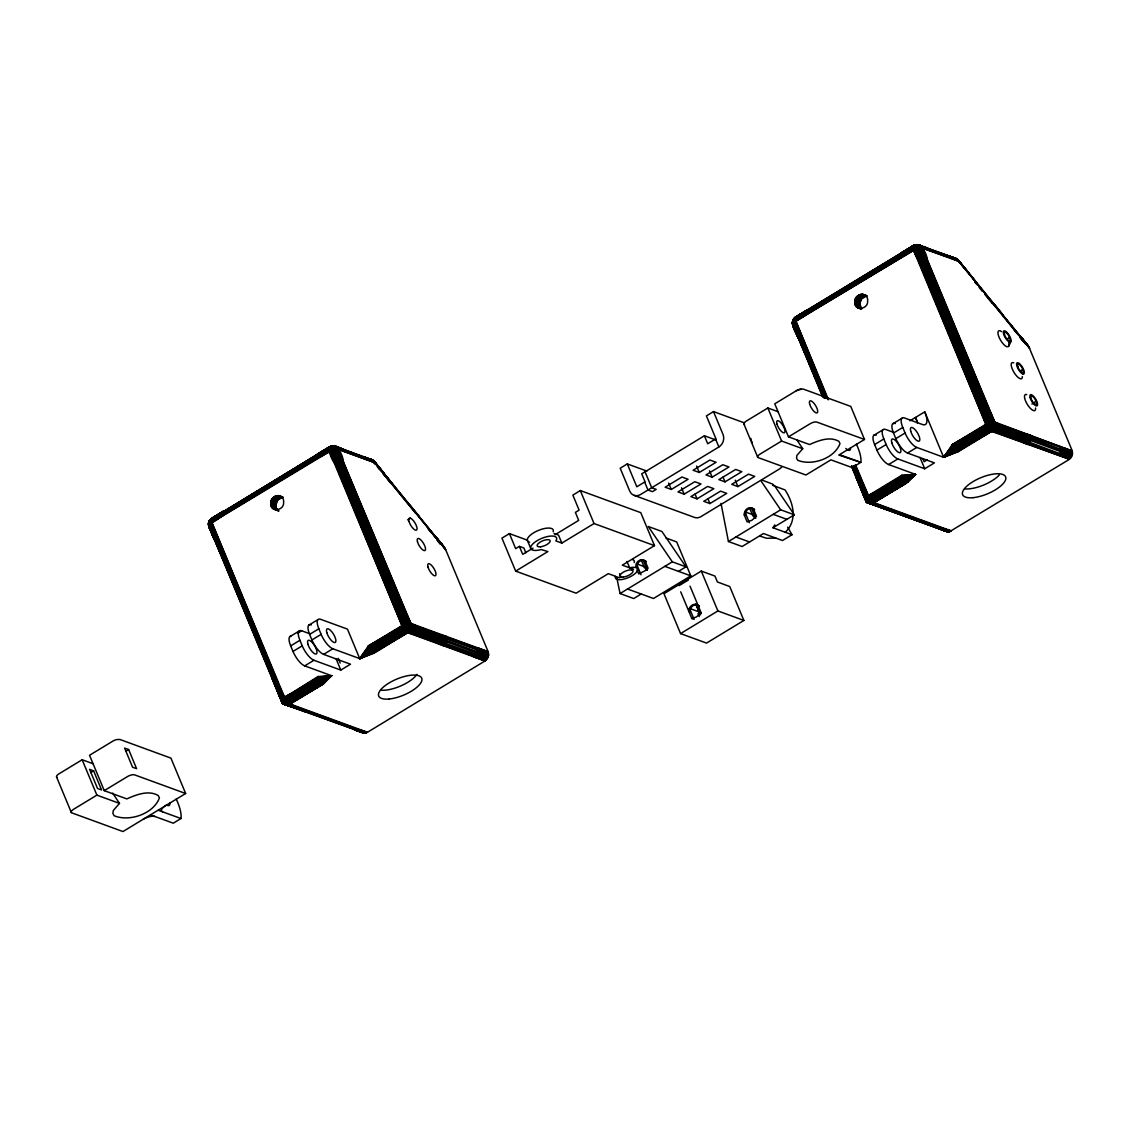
<?xml version="1.0" encoding="UTF-8"?>
<svg xmlns="http://www.w3.org/2000/svg" width="1129" height="1129" viewBox="0 0 1129 1129"><rect width="100%" height="100%" fill="white"/><g stroke="black" fill="none" stroke-linecap="round" stroke-linejoin="round"><path stroke-width="1.5" d="M645.915 569.693L645.915 567.266L636.968 563.978M698.95 614.275L698.964 611.847L695.647 603.874M754.285 517.661L754.299 515.233L745.338 511.959M354.661 729.941L363.072 733.046L367.447 732.284L484.976 660.973L488.49 655.794L409.446 626.595L340.76 462.071L336.061 449.257L336.343 447.239L343.371 449.314L334.805 446.153L331.63 446.026L317.334 454.211M861.991 491.327L866.79 502.391L946.398 531.519L949.517 531.717L1068.895 459.644L1072.409 454.465L993.365 425.266L924.764 260.771L920.064 247.957L920.361 245.939L927.389 248.013L918.526 244.781L913.587 245.459L795.776 316.939C788.084 321.807 796.284 332.265 798.175 337.585M281.502 699.909L209.458 527.37C209.782 523.39 207.99 521.273 208.893 526.721L214.143 539.196M282.179 701.532L283.026 703.79L364.328 733.187L356.482 730.505M341.565 448.749C339.01 447.098 328.341 442.893 328.934 449.822L223.175 514.048L210.46 523.376L215.343 537.094L283.464 700.559L283.181 703.833L296.772 708.772M901.196 253.15L913.587 245.459L912.952 248.521L807.193 312.747L794.477 322.09L825.003 397.521M290.845 636.149A13.985 4.869 58.8 0 0 290.675 645.887L293.004 651.447A13.971 4.869 58.8 0 0 304.689 665.87L331.545 675.692L319.281 679.037L283.464 700.559L284.127 697.821L211.405 521.316L211.56 518.409L223.316 511.268M214.185 539.464L209.006 526.975C205.661 518.691 218.984 516.207 222.963 512.538L316.981 455.495C322.4 452.715 330.91 443.415 337.67 449.243L410.603 624.408L447.253 637.885L447.38 639.282L445.334 644.546L408.289 631.125L373.007 652.435L359.714 658.602L332.843 648.766A13.971 4.869 58.8 0 1 321.144 634.357L318.83 628.782A13.985 4.883 58.8 0 1 320.565 619.285L347.45 629.107L359.714 658.602L374.165 653.098L407.752 632.72L408.613 627.724L399.003 602.067M223.528 511.098L211.349 518.507L209.839 521.217L283.873 698.738L318.576 677.781L331.545 675.692L323.049 683.271L288.431 704.341L366.854 732.608L289.334 704.214L323.444 683.497L331.545 675.692L318.265 677.16L284.127 697.821L317.997 676.525L331.545 675.692L323.811 683.652L290.224 704.03L283.026 703.79L208.526 524.124L210.813 520.229L329.174 448.425L333.323 447.86L337.176 449.201L410.392 624.93L477.567 649.627L475.549 655.596L408.416 630.504L372.598 652.082L359.714 658.602L368.364 645.971L401.938 625.593L447.07 641.399M827.811 399.624L795.423 320.015L795.578 317.108L807.348 309.967M807.545 309.798L796.016 316.84C787.83 321.567 796.397 333.027 798.33 338.418L792.6 324.616L792.868 321.624L794.83 318.942L900.998 254.194C906.418 251.414 914.927 242.128 921.673 247.943L994.522 423.079L1031.172 436.556L1031.299 437.953L1029.239 443.217L992.208 429.796L956.926 451.092L943.632 457.273L916.762 447.437A13.957 4.869 58.8 0 1 905.077 433.028L902.763 427.454A14 4.883 58.8 0 1 904.498 417.956L922.421 424.504A18.657 6.506 58.8 0 0 924.75 411.845L909.974 420.807M822.152 394.501L793.758 326.21C788.818 319.394 804.031 313.791 807.009 311.703L913.178 247.124L916.621 246.531L920.756 247.561L994.31 423.601L1061.387 447.606L1061.204 451.134L1059.468 454.267L992.335 429.175L956.517 450.753L943.632 457.273L924.75 411.845M216.26 536.317L211.772 522.29L317.559 458.176L332.773 450.048L333.732 446.011L344.416 450.034C340.605 448.834 328.271 441.312 330.134 451.233L401.938 625.593L329.527 451.586C326.098 446.745 333.111 444.445 336.513 446.929L373.911 461.069L383.168 472.359M1072.409 454.465L1072.042 450.344L1028.858 346.801L957.59 259.416L916.946 244.753L914.25 245.148L915.111 245.191L914.151 249.946L985.857 424.264L913.544 250.285C909.395 243.935 921.038 242.636 922.492 248.126L994.804 422.091L992.532 426.395L943.632 457.273L952.283 444.643L985.857 424.264L1030.989 440.07M335.355 464.005C327.72 454.987 325.801 438.998 340.916 448.707L333.563 446.011M919.373 262.704C918.329 258.428 910.256 249.467 914.998 244.922M270.762 503.308C269.873 494.431 284.691 492.681 283.633 502.461C284.141 510.901 270.141 512.622 270.762 503.308L275.801 505.157L276.549 508.6L278.242 510.633M275.801 505.157L277.974 499.71L282.899 497.367L277.861 495.518M223.542 515.219L210.446 524.011L209.02 521.57L210.389 519.58L211.8 519.058L208.964 521.471L208.413 524.364M398.918 616.73L402.743 625.847L368.633 646.592L359.714 658.602L373.417 652.717L408.133 631.704L485.541 660.578L407.95 632.24L373.812 652.929L359.714 658.602L368.943 647.227L403.575 626.101L330.769 450.908L331.686 446.054M332.406 445.955L331.418 450.598L404.422 626.369L369.282 647.848L359.714 658.602L408.515 629.841L487.446 658.489L476.763 653.818M854.766 302.007C853.877 293.131 868.709 291.395 867.636 301.161C868.145 309.6 854.145 311.322 854.766 302.007L859.804 303.856L861.752 308.909L856.713 307.06M859.804 303.856L861.512 298.973L866.239 296.108L861.201 294.26M982.936 400.739L992.532 426.395L991.671 431.391L958.084 451.769L943.632 457.273L952.862 445.899L987.494 424.772L914.786 249.608L915.577 244.781L920.474 245.642L919.839 245.303L916.946 244.753L913.417 245.797L795.31 317.63C788.606 322.725 796.721 332.603 798.147 337.896M913.107 245.797L916.423 244.654L915.436 249.297L795.79 320.989L800.278 335.017L826.47 398.043M795.423 320.015L792.967 325.152L792.629 321.398L793.122 320.862L792.995 325.66L792.6 324.616M222.992 513.003L211.306 520.61L209.232 523.729L208.837 526.453L214.157 538.886M446.534 642.754L408.585 629.163L359.714 658.602L369.649 648.469L405.269 626.651L332.095 450.316L333.14 445.927L332.208 446.11M334.579 446.11L333.888 449.681L329.019 449.949M901.21 255.704L913.107 249.086L916.113 249.015L917.581 244.711L956.757 258.88L967.186 271.059M914.97 248.973L917.171 248.309L917.877 244.683M919.415 245.049C917.228 245.967 917.919 250.116 913.036 248.648M403.646 614.924L409.051 627.159L415.274 629.77L408.839 627.442L334.65 449.173L335.398 446.35M822.505 396.491L792.883 324.856L795.324 319.309L807.009 311.703M987.579 413.595L992.97 425.831L999.193 428.441L992.758 426.113L918.667 247.886L919.218 244.979M383.38 472.515L374.645 461.817C365.486 457.09 372.485 458.783 374.757 462.354L383.62 473.263L374.532 461.662L371.639 459.602L334.805 446.153M340.76 462.071L335.44 449.342L335.877 446.548M924.764 260.771L919.458 248.041L919.895 245.261M316.981 455.495L328.751 448.806L337.317 449.201L336.456 446.943M900.998 254.194L912.768 247.505L921.335 247.9L921.589 246.602M866.098 500.203L866.07 501.403L851.591 466.475M488.49 655.794L488.123 651.673L445.673 549.668L436.387 537.602L442.794 545.617L437.826 539.958M337.571 447.903L337.896 449.257L374.729 462.678L338.488 449.413L334.876 447.253L329.216 448.001M909.932 248.267L902.396 252.656L914.307 245.176L902.085 252.628L914.109 245.529L917.609 245.049L920.968 246.32L921.913 247.957L958.45 260.785L976.5 282.829M209.175 521.175C208.879 526.043 208.583 532.323 208.964 521.471M823.309 397.507L792.473 323.416L793.066 322.202M824.382 398.396L792.741 321.215L795.126 317.432L807.179 310.193M319.888 453.082L330.43 446.915L210.742 519.566L209.359 521.005L208.893 526.721M956.63 259.388L958.549 260.362L1029.648 348.367L957.731 260.037L954.584 259.063M211.405 521.316L208.865 526.156L282.264 703.057L364.963 733.158L353.165 728.755M855.5 464.682L868.342 495.575L867.1 502.504L882.497 507.994M359.064 730.195L366.233 732.862L287.528 704.411L322.654 682.989L331.545 675.692L318.914 678.416L283.647 699.655L209.359 521.372L211.292 518.917L328.934 447.324L333.591 446.336L337.515 448.058L410.885 623.434L408.613 627.724L359.714 658.602L370.03 649.09L406.13 626.92L332.434 449.582M208.569 522.755L209.331 524.745L210.46 523.376M792.897 323.106C796.227 323.868 791.203 318.618 795.253 317.969L913.94 246.08L918.893 245.953L922.492 248.126L958.733 261.378L967.638 271.962L957.942 259.712M209.613 521.302C211.673 517.308 213.776 517.661 209.557 520.342M210.234 520.497L212.012 518.155M796.933 316.924L808.378 309.713L795.55 317.193L794.082 320.043M794.83 318.815C792.276 319.38 792.741 321.073 796.284 316.812L807.785 309.699M212.337 518.606L209.952 519.848M209.091 521.217L209.768 520.06M223.161 511.493L211.109 518.733L211.151 520.949L223.175 514.048M209.302 525.733L209.048 527.031M796.016 316.84L794.76 318.279L795.437 319.832L807.193 312.747M210.869 518.888C214.651 516.263 205.69 524.392 209.486 521.951M792.741 320.848L793.377 319.719M1001.564 331.601A9.314 3.246 58.8 0 0 998.572 335.962A9.314 3.246 58.8 0 0 1006.715 346.73L1008.564 346.575L1011.062 341.325A6.52 2.272 58.8 0 0 1010.399 337.769L1009.707 336.273A6.52 2.272 58.8 0 0 1004.443 330.811A6.52 2.272 58.8 0 0 1004.245 335.722A6.52 2.272 58.8 0 0 1009.467 342.059L1011.062 341.325M331.037 446.59L331.743 446.153L317.785 453.957M914.419 245.43L915.76 244.852M796.326 317.305L795.169 317.376L793.602 320.001L794.435 318.096L796.326 317.305L795.592 317.475M338.051 462.791L332.095 450.316L329.597 450.415L317.559 458.176M913.615 249.114L901.577 256.876M208.865 526.156C206.226 522.035 219.195 514.189 222.963 512.538M619.581 573.715L620.908 576.905L619.511 577.752L615.474 576.482A12.01 4.502 -22.6 0 0 623.504 579.191A12.01 4.502 -22.6 0 0 637.01 571.528A12.01 4.502 -22.6 0 0 631.337 567.478L629.615 567.831L622.305 565.163L654.495 545.632L640.764 512.651L580.306 490.565L572.855 495.095L579.106 510.139L575.381 512.397L578.697 520.37L555.129 534.68M209.726 520.342L330.289 446.463M785.29 532.281C797.822 520.328 793.447 502.913 785.092 489.944L772.744 485.357M721.022 503.365L728.431 541.525L742.106 546.521L763.458 533.537L782.496 540.523L792.008 534.737L772.97 527.765L774.833 524.886M392.497 484.129L374.757 462.354C374.913 459.997 368.675 459.037 370.707 459.898M958.69 260.855L955.656 258.301L917.581 244.711M211.405 518.634C208.244 519.834 212.605 522.318 210.925 523.63M794.322 319.408L795.663 321.313L793.546 322.866M329.118 448.89L210.954 520.582M913.135 247.59L794.971 319.295M209.444 520.596L208.597 523.362L209.458 526.566M209.331 524.745L208.526 524.124M792.544 321.44L793.207 324.037L792.431 322.428M795.79 317.757L796.495 316.981M212.111 518.691L212.915 518.225M794.251 319.055C791.556 319.817 793.066 327.368 792.487 323.007M329.654 449.808L210.925 521.838M375.153 464.118L372.937 461.408L374.292 461.479L445.306 548.877M913.657 248.507L794.943 320.551M861.61 490.593L866.536 502.222L872.915 504.451L866.338 501.996L856.346 477.553L867.1 502.504L871.447 503.082L874.142 502.701L907.716 482.323L915.464 474.363L888.608 464.541A13.957 4.869 58.8 0 1 876.923 450.118L874.608 444.558A14 4.883 58.8 0 1 876.344 435.046M864.278 487.347L868.046 496.492L902.184 475.817L915.464 474.363L907.363 482.168L873.253 502.885L950.773 531.279L872.35 503.012L906.968 481.942L915.464 474.363L901.916 475.196L868.342 495.575L855.5 466.221M209.274 521.527L208.851 522.91L214.665 537.841L283.238 702.28L320.072 680.237L331.545 675.692L322.231 682.65L286.611 704.411L292.637 706.683L285.722 704.355L331.545 675.692L319.676 679.644L283.337 701.434L209.655 524.759M209.401 523.404L208.724 525.86L220.07 552.843M209.528 524.152L210.446 524.011L215.78 536.698M369.804 459.39L371.639 459.602L369.804 459.263M333.154 449.61L336.061 449.257L409.799 626.03L447.338 639.988L441.651 638.633M917.171 248.309L920.064 247.957L993.718 424.702L1031.257 438.659L1025.569 437.304M854.484 465.444L867.792 497.409L902.494 476.452L915.464 474.363L906.559 481.66L871.447 503.082L949.517 531.717L941.036 529.205M914.109 245.529L794.943 317.686L793.856 319.93L800.814 334.65M328.934 447.324L329.569 446.759L328.821 447.606C337.529 442.766 342.99 455.269 343.442 462.043L410.773 623.9L488.349 652.308L477.468 648.935L488.603 653.663L410.123 625.48L336.103 448.566M913.474 245.628L914.307 245.176L901.803 252.656M853.369 465.741L867.382 499.23L903.2 477.708L915.464 474.363L906.15 481.321L870.53 503.082L876.556 505.34L869.64 503.026L915.464 474.363L902.833 477.087L867.566 498.326L853.99 465.84M794.477 322.09L807.56 313.933M119.491 803.396L113.267 810.551L112.886 813.402L114.1 815.717C129.313 822.166 153.756 813.797 159.429 797.822L158.215 795.508C148.492 789.834 136.256 794.717 126.829 798.895L104.263 790.653L89.544 755.273L112.731 741.203A5.589 2.089 -22.6 0 1 116.682 739.566L119.9 739.467L170.945 758.124L185.65 793.504L122.948 831.551L71.903 812.908A5.589 2.089 -22.6 0 1 73.695 809.211L96.882 795.141L119.491 803.396L112.702 793.137M797.074 440.211L802.719 448.735L796.891 455.41L796.538 458.078L797.667 460.237C811.892 466.249 834.698 458.416 840.004 443.514L838.875 441.34C829.787 436.062 818.37 440.635 809.564 444.53L788.494 436.852L774.762 403.815L796.411 390.676A5.222 1.948 -22.6 0 1 800.108 389.138L803.114 389.039L850.772 406.412L864.489 439.463L838.819 455.072L860.834 462.382A27.802 9.709 58.7 0 0 857.744 447.225A27.646 9.653 58.7 0 0 856.361 444.149M1006.786 339.293L1009.566 337.359M1020.051 371.187L1022.818 369.254M1031.934 404.055L1036.097 401.134M283.873 698.738L303.814 686.742M867.792 497.409L887.733 485.414M475.041 656.104L486.585 659.632L476.001 655.046L480.15 655.85L487.036 659.082L475.549 655.596L486.091 660.14L473.94 656.937L484.976 660.973L407.752 632.72L385.864 645.153M293.131 694.899L283.337 701.434L278.891 689.819M877.05 493.571L867.255 500.105L853.101 466.376M223.344 514.626L211.25 522.219M317.178 454.451L329.513 446.802L317.545 454.056M807.362 313.326L795.268 320.932M293.526 695.506L283.238 702.28L278.524 690.2M879.999 497.183L869.64 503.026L875.906 505.383L868.751 502.913L915.464 474.363L903.595 478.315L867.157 500.951L852.79 466.757M211.419 521.132L223.062 513.497M795.437 319.832L807.08 312.211M398.41 637.546L408.289 631.125L412.988 633.454M969.783 443.824L991.671 431.391L1069.459 459.249L991.869 430.911L957.731 451.6L943.632 457.273L953.568 447.14L989.187 425.308L915.436 249.297L988.341 425.04L953.201 446.519L943.632 457.273L957.336 451.374L992.208 429.796L1069.996 458.811L1059.468 454.267L1070.955 457.753L992.433 428.512L943.632 457.273L952.551 445.263L986.661 424.518L982.837 415.401M397.577 636.925L408.515 629.841L413.962 632.395M398.791 637.772L408.133 631.704M981.496 435.596L992.433 428.512L997.881 431.066M982.71 436.443L992.052 430.375L996.907 432.125M795.296 318.251L794.477 318.618M277.692 691.922L282.617 703.55L288.996 705.794L282.405 703.325L272.414 678.882L283.181 703.833L320.495 680.787L331.545 675.692L284.847 704.242L291.353 706.683L283.986 704.073L331.545 675.692M852.466 466.898L867.1 502.504L904.414 479.458L915.464 474.363L903.99 478.908L867.157 500.951L862.443 488.871M890.513 489.436L867.905 502.744L874.636 505.242L867.495 502.631L915.464 474.363M214.341 517.322L318.378 453.957M1030.452 441.425L992.49 427.82L943.632 457.273L953.949 447.747L990.048 425.591L916.452 248.281M213.706 517.209L223.768 511M901.351 252.924L913.53 245.529L901.563 252.755M616.9 578.175L620.061 593.544L672.305 561.833L685.966 566.829L678.501 571.359L664.84 566.349M665.856 537.926L676.708 541.962L690.807 575.846L653.493 598.497L641.187 593.995L633.722 598.553L620.061 593.544M728.431 541.525L780.675 509.814L794.35 514.81L772.97 527.765M704.397 435.78L707.714 443.753L715.927 438.772L706.401 415.895L713.5 411.591L723.026 434.467A9.314 8.002 -69.9 0 1 718.877 446.971L640.51 494.544A9.314 8.002 -69.9 0 1 629.728 491.101L620.202 468.225L627.287 463.92L636.812 486.797L645.026 481.815L641.709 473.841L704.397 435.78L715.842 439.957M306.171 690.285L283.181 703.466L208.907 524.929M927.092 459.926L924.115 461.733L922.802 458.586M890.089 488.942L867.1 502.137L856.855 476.523M211.645 522.6L329.527 451.586M407.611 519.876L410.406 518.183M795.663 321.313L913.544 250.285M93.312 763.811L82.163 759.746L58.99 773.817A5.589 2.089 -22.6 0 0 57.198 777.514M289.73 636.756L298.959 631.153M308.64 625.254L317.884 619.652M297.689 633.171L301.655 630.772L309.544 633.665M290.675 645.887L299.919 640.284A13.985 4.869 58.8 0 1 301.655 630.772M299.919 640.284L302.233 645.844A13.971 4.869 58.8 0 0 313.933 660.267L340.789 670.09L350.484 664.205L323.614 654.368A13.971 4.869 58.8 0 1 311.914 639.96L309.6 634.385L318.83 628.782M90.687 772.589L93.608 770.825L101.554 789.961L97.531 788.479L89.572 769.343L93.608 770.825M125.728 751.321L128.65 749.557L136.595 768.694L132.573 767.226L124.613 748.09L128.65 749.557M293.004 651.447L302.233 645.844M311.914 639.96L321.144 634.357M527.384 540.17L509.405 533.608L501.939 538.138L515.671 571.119L576.129 593.205L608.305 573.659L615.573 576.312M304.689 665.87L313.918 660.267M323.614 654.368L332.843 648.766M104.263 790.653L127.436 776.597A5.589 2.089 -22.6 0 1 134.605 774.861L185.65 793.504M525.86 552.801L523.87 548.017L519.396 546.38L515.671 548.652L509.405 533.608M533.029 548.101L522.713 554.353L519.396 546.38M778.262 411.775L767.861 407.992L746.213 421.131A5.222 1.948 -22.6 0 0 744.533 424.589M515.671 571.119L547.861 551.587L541.299 549.569A13.971 5.236 -22.6 0 1 530.813 546.718A13.971 5.236 -22.6 0 1 546.013 536.91A13.971 5.236 -22.6 0 1 556.498 539.761L555.835 540.89L561.847 543.091L594.037 523.546L654.495 545.632M671.289 489.464L688.083 479.275L681.93 477.017L665.136 487.22L671.289 489.464L668.636 483.085M699.288 472.472L716.082 462.283L709.915 460.025L693.121 470.228L699.288 472.472L696.635 466.094M684.174 494.163L700.968 483.974L694.801 481.716L678.007 491.919L684.174 494.163L681.507 487.784M712.159 477.172L728.953 466.983L722.8 464.739L706.006 474.928L712.159 477.172L709.506 470.793M802.719 448.735L781.593 441.044L759.944 454.183A5.222 1.948 -22.6 0 0 758.265 457.64L805.923 474.999L830.902 459.856L852.226 467.618L860.115 462.819M788.494 436.852L810.142 423.728A5.222 1.948 -22.6 0 1 816.831 422.091L864.489 439.463M697.045 498.863L713.838 488.674L707.685 486.43L690.892 496.619L697.045 498.863L695.055 494.079M725.03 481.871L741.824 471.682L735.671 469.438L718.877 479.627L725.03 481.871L723.04 477.087M176.18 799.022A29.636 10.344 58.7 0 1 180.965 818.483L173.301 823.196L150.453 814.87M709.915 503.562L726.709 493.373L720.556 491.129L703.762 501.318L709.915 503.562L707.925 498.778M737.914 486.585L754.708 476.382L748.541 474.138L731.747 484.327L737.914 486.585L735.247 480.206M632.099 570.103L633.496 569.256L629.615 567.831L626.948 561.452M645.915 567.266L644.588 568.07L641.272 560.097L643.502 560.915L647.397 570.272M873.663 435.427L882.892 429.824M892.573 423.925L901.817 418.323M754.299 515.233L752.958 516.052L749.642 508.078L751.886 508.897L755.781 518.253M874.608 444.558L883.838 438.955A14 4.883 58.8 0 1 885.588 429.443L893.716 432.421M883.838 438.955L886.152 444.516A13.957 4.869 58.8 0 0 897.837 458.938L924.707 468.761L934.403 462.876L907.533 453.039A13.957 4.869 58.8 0 1 895.833 438.631L893.519 433.056L902.763 427.454M876.923 450.118L886.152 444.516M895.833 438.631L905.077 433.028M701.292 571.076L663.965 593.713L680.561 633.595L706.542 643.093L743.87 620.442L729.757 586.558L717.409 581.957L714.953 576.072L701.292 571.076L717.889 610.944L743.87 620.442M679.079 585.641L688.422 579.967M888.608 464.541L897.837 458.938M907.533 453.039L916.762 447.437M680.561 633.595L717.889 610.944M213.734 517.209L224.361 511M306.594 690.765L283.577 703.96L298.578 709.337M982.329 436.217L992.052 430.375M289.334 704.214L322.287 684.569L288.431 704.341M873.253 502.885L906.206 483.24L872.35 503.012M374.165 653.098L370.862 650.233L368.364 645.971L402.743 625.847M958.084 451.769L954.781 448.905L952.283 444.643L986.661 424.518M877.445 494.177L867.255 500.105L862.824 488.49M368.364 645.971L403.575 626.101M488.095 657.191L408.613 627.724L370.862 650.233L359.714 658.602L370.439 649.669L406.976 627.188L333.464 449.822M294.344 696.664L283.181 703.085L272.922 677.837M952.283 444.643L987.494 424.772M1072.014 455.848L992.532 426.395L954.781 448.905L943.632 457.273L954.358 448.34L990.895 425.859L917.482 248.521M878.263 495.335L867.1 501.756L861.907 489.605M277.974 690.934L283.181 703.833L294.782 697.186M867.1 502.504L878.701 495.857M295.643 698.117L284.847 704.242L291.988 706.712L285.722 704.355L296.08 698.512M868.751 502.913L879.562 496.788M317.009 455.947L328.821 449.286L334.65 449.173M901.013 254.66L912.839 247.999L918.667 247.886M395.023 633.919L406.976 627.188L401.599 615.517M978.942 432.59L990.895 425.859L985.518 414.188M385.045 644.532L408.416 630.504L413.496 632.946M296.504 698.851L286.611 704.411L306.467 712.018M296.899 699.147L287.528 704.411L300.526 709.21M968.964 443.203L992.335 429.175L997.415 431.617M880.422 497.522L870.53 503.082L890.386 510.675M880.818 497.804L871.447 503.082L884.444 507.881M317.08 456.455L328.934 449.822M901.097 255.154L912.952 248.521M317.193 456.991L329.597 450.415M394.642 633.313L406.13 626.92L400.908 615.785L391.692 589.832M978.561 431.984L990.048 425.591L984.827 414.456L975.639 388.503M317.362 457.57L330.134 451.233L340.662 476.734M901.379 256.269L913.587 249.749L920.008 262.365M384.17 643.699L408.585 629.163L414.385 631.788M968.089 442.356L992.49 427.82L998.29 430.459M916.946 244.753L915.577 244.781M394.275 632.692L405.269 626.651L400.216 616.067M978.194 431.363L989.187 425.308L984.149 414.738M307.032 691.216L283.986 704.073L290.717 706.571L283.181 703.833M890.95 489.887L867.905 502.744L875.271 505.355L866.183 501.728L871.955 503.59L867.552 501.953M393.936 632.057L404.422 626.369L394.924 603.352M382.477 641.526L407.809 627.456L333.93 449.06M977.855 430.728L988.341 425.04L978.857 402.023M966.396 440.197L991.728 426.127L917.948 247.759M305.733 689.748L283.181 703.085L273.232 677.471M889.652 488.42L867.1 501.756L857.151 476.142M372.556 649.203L408.613 628.444L421.823 632.169M304.153 687.378L283.647 699.655L279.809 689.043M304.52 687.998L283.464 700.559L279.329 689.424M304.901 688.605L316.699 682.283M956.475 447.874L992.532 427.115L1005.741 430.841M888.071 486.034L867.566 498.326L863.741 487.714M888.438 486.67L867.382 499.23L863.248 488.095M888.819 487.276L900.617 480.954M912.839 246.32C921.546 241.479 926.994 253.983 927.445 260.743L994.691 422.571L1061.232 446.943L1072.423 451.642L1061.486 448.298L1072.55 453.039L1061.472 449.709L1072.508 453.745L994.042 424.137L920.121 247.265M280.345 688.676L284.409 696.903L292.115 693.023M868.342 495.575L876.033 491.694M795.38 317.207L808.068 309.671L796.016 317.08M363.129 457.457L374.673 462.156M955.148 258.964L958.309 260.178L921.532 246.757M795.253 317.955L792.756 320.777L792.417 323.317M796.411 390.676L801.082 389.265M918.145 248.338L919.458 248.041M334.142 449.624L335.44 449.342M367.645 458.684L363.086 456.822L372.796 460.166L374.433 462.071L341.198 449.441M956.305 258.724L954.372 258.075L955.713 258.936M920.671 262.041L914.786 249.608L913.587 249.749M336.668 463.342L330.769 450.908L329.569 451.05M680.716 591.822L691.823 618.523L696.494 616.928L701.151 612.835L690.031 586.134M792.868 324.221L823.478 397.168M208.442 523.376L209.133 525.479M371.921 461.182C374.391 460.138 371.032 460.632 375.562 464.061M775.778 538.053L766.69 538.293L759.958 536.106M373.346 461.338L445.673 549.668L436.838 538.505M954.838 258.287L956.715 259.063M444.882 548.115L373.911 461.098L372.471 461.14M1060.329 453.11L1071.717 456.511M476.41 654.439L487.799 657.854M1058.96 454.761L1070.504 458.303L1059.919 453.717L1071.365 457.146L1060.681 452.475M1025.4 438.024L1031.158 439.364M441.481 639.367L447.239 640.707M1025.668 436.584L1031.299 437.953M441.749 637.913L447.38 639.282M1025.711 435.865L1031.271 437.248L1025.668 435.145M441.792 637.193L447.338 638.577L441.749 636.474M999.363 424.857L994.31 423.601L990.472 413.369M415.444 626.2L410.392 624.93L406.553 614.698M991.671 431.391L996.357 432.576M407.752 632.72L412.438 633.905M958.493 260.432L921.349 246.376M999.461 425.562L994.042 424.137L989.978 413.327M415.543 626.891L410.123 625.48L406.059 614.656M1025.569 434.453L1031.003 435.893M441.651 635.782L447.084 637.222M1013.771 362.846L1012.657 362.55A9.314 3.246 58.7 0 0 1012.473 369.508A9.314 3.246 58.7 0 0 1019.727 378.525L1020.842 378.822A9.314 3.246 58.7 0 0 1022.324 376.536M1025.4 433.776L1030.777 435.258M441.481 635.105L446.858 636.587M999.363 427.722L992.97 425.831L988.228 413.468M1064.972 448.255L1072.268 450.979L994.804 422.091L990.923 413.44M415.444 629.051L409.051 627.159L404.309 614.797M943.604 528.598L951.366 530.955L874.142 502.701L878.475 504.776M359.685 729.927L367.447 732.284L290.224 704.03L294.556 706.105M921.998 247.449L937.014 252.995M337.98 448.735L353.01 454.281M938.467 527.864L943.957 529.6M921.871 246.969L928.885 249.199L919.768 245.43M337.515 448.058L374.433 462.071M282.264 703.057L365.598 733.046L354.224 728.769M921.095 246.418L924.284 247.449M942.997 529.656L937.536 527.878L945.834 531.265M360.433 731.437L353.617 729.207L360.885 731.888L360.038 730.929M928.433 248.747L920.417 245.755M927.925 248.352L921.024 246.023L920.643 247.914L925.385 260.686M938.044 528.287L944.352 530.108M343.922 449.638L337.007 447.31L336.64 449.215L341.381 461.987M354.125 729.616L360.885 731.888M872.407 504.056L866.338 501.996L861.667 490.861M288.488 705.385L282.405 703.325L277.734 692.19M940.386 529.176L948.247 531.858L873.606 504.197M938.58 528.612L945.298 530.94M372.711 460.364L374.645 461.817M1061.514 449.003L1072.522 452.334L1061.387 447.606M1024.088 440.649L1029.704 442.653L1024.497 440.042M440.169 641.978L445.786 643.996L440.578 641.371M874.029 505.044L880.691 507.429M947.795 256.057L953.172 258.005L947.104 255.521M362.437 456.864L374.094 461.521M956.376 258.626L947.739 255.563L953.822 257.962L948.445 256.015M839.539 454.634L860.834 462.382M713.5 411.591L744.547 422.938M627.287 463.92L646.903 471.089M634.258 495.419L694.716 517.491A9.314 8.002 -69.9 0 0 700.954 516.63L779.335 469.057A9.314 8.002 -69.9 0 0 781.931 466.714M735.896 536.981L749.557 541.976M678.501 571.359L690.807 575.846M554.014 533.467L558.53 535.118L561.847 543.091M627.512 588.999L641.187 593.995M158.159 810.213L180.979 818.539M863.163 294.359L866.945 295.742M862.528 294.26L866.296 295.643M861.864 294.217L866.903 296.066M860.538 294.387L865.576 296.221M859.889 294.584L864.927 296.419M859.24 294.838L864.278 296.687M858.619 295.177L863.657 297.026M858.026 295.586L863.064 297.421M857.476 296.052L862.514 297.887M856.953 296.56L861.991 298.409M856.474 297.139L861.512 298.973M856.05 297.746L861.088 299.594M855.683 298.409L860.721 300.243M855.373 299.1L860.411 300.935M855.119 299.806L860.157 301.655M854.935 300.54L859.973 302.374M854.822 301.274L859.861 303.108M854.78 302.741L859.818 304.59M854.865 303.461L859.903 305.296M855.02 304.153L860.058 306.001M855.246 304.83L860.284 306.665M855.528 305.451L860.566 307.3M855.867 306.044L860.905 307.878M856.262 306.58L861.3 308.429M857.221 307.483L860.99 308.866M857.758 307.85L860.27 308.767M1061.204 451.134L1072.24 455.17M879.731 506.074L887.902 509.052M907.504 516.235L922.21 521.612M947.612 531.815L866.79 502.391L861.639 490.282L866.536 502.222L873.451 504.79L866.79 502.391L851.619 466.164M946.991 531.703L866.945 502.461L861.737 489.958M761.892 480.037L772.631 484.087L775.002 486.387L794.35 514.81M773.21 514.33L786.885 519.34M753.579 509.264L754.694 509.673A6.139 5.278 -69.9 0 0 748.541 508.925A6.139 5.278 -69.9 0 0 745.366 515.332L744.251 514.923A6.139 5.278 -69.9 0 1 747.426 508.516A6.139 5.278 -69.9 0 1 753.579 509.264L756.472 516.221L751.815 520.314L747.158 521.908L744.251 514.923M334.198 446.04L373.572 460.858M635.881 565.7A6.139 5.278 -69.9 0 1 639.564 560.252A6.139 5.278 -69.9 0 1 645.195 561.282L646.324 561.692A6.139 5.278 -69.9 0 0 640.171 560.944A6.139 5.278 -69.9 0 0 636.996 567.365L635.867 566.956M690.002 608.573L698.964 611.847M691.823 618.523L694.067 619.355L689.494 608.348M279.159 495.659L282.927 497.042M277.198 495.56L282.236 497.409M276.534 495.687L281.573 497.522M275.871 495.871L280.909 497.72M275.236 496.139L280.274 497.988M274.615 496.478L279.653 498.326M274.022 496.873L279.061 498.722M273.458 497.339L278.496 499.187M272.936 497.861L277.974 499.71M272.47 498.439L277.508 500.274M272.047 499.046L277.085 500.895M271.666 499.71L276.704 501.544M271.355 500.387L276.393 502.236M271.115 501.107L276.153 502.941M270.932 501.826L275.97 503.675M270.805 502.574L275.843 504.409M270.777 504.042L275.815 505.877M270.861 504.762L275.899 506.596M271.016 505.453L276.055 507.302M271.228 506.117L276.266 507.965M271.51 506.752L276.549 508.6M271.863 507.344L276.901 509.179M272.258 507.881L277.297 509.729M272.71 508.36L277.748 510.209M273.204 508.784L278.736 510.802M273.754 509.151L278.792 510.985M406.99 614.769L410.885 623.434L488.123 651.673L477.073 647.637L488.504 652.971L477.567 649.627L488.631 654.368L477.553 651.038L488.589 655.088L477.595 650.332M477.285 652.463L488.321 656.499M290.111 706.387L282.871 703.72L277.706 691.611L282.617 703.55L289.532 706.119L282.871 703.72L277.805 691.287M938.538 527.963L942.898 529.572M332.928 446.04L339.617 448.862M337.458 447.761L344.867 450.499M998.953 429.133L992.532 426.762L980.198 434.27L992.532 427.115L998.657 429.81M881.876 507.881L888.509 510.35M337.853 448.269L345.276 451.021M415.035 630.462L408.613 628.091L396.279 635.599L408.613 628.444L414.738 631.139M297.957 709.21L304.59 711.679M922.21 247.519L929.633 250.285M942.983 528.866L950.152 531.533L935.743 526.213M338.192 448.82L345.615 451.586M288.036 704.933L282.151 702.746L278.059 692.656M1024.596 343.033L1028.858 346.801M949.545 256.114L956.757 258.88M365.528 457.414L372.739 460.18M474.505 656.542L439.703 642.542M950.096 256.452L957.251 259.275M363.721 456.85L368.28 458.656M950.59 256.847L957.702 259.726L958.733 261.378L951.789 258.4M951.041 257.313L958.45 260.785L951.451 257.821M947.965 256.198L952.537 258.118M367.786 459.686L374.729 462.678M351.825 727.542L358.415 730.378M907.716 482.323L904.414 479.458L901.916 475.196M323.811 683.652L320.495 680.787L317.997 676.525M440.945 544.46L437.727 539.902M1012.459 429.655L1019.12 432.746M428.54 630.984L435.201 634.075M1022.564 442.159L1027.63 444.544M438.645 643.488L443.725 645.887M954.922 258.118L956.235 258.964M370.354 459.362L371.695 460.237M994.804 422.091L999.193 424.194M410.885 623.434L415.274 625.522M1006.024 429.401L993.718 424.702L989.441 413.341M422.105 630.73L409.799 626.03L405.509 614.67M1023.114 441.707L1028.209 444.163M439.195 643.05L444.29 645.492M1005.911 430.121L993.365 425.266L988.849 413.383M421.992 631.45L409.446 626.595L404.93 614.712M1023.622 441.213L1028.745 443.711M1024.864 439.393L1030.1 442.06M440.945 640.736L446.181 643.389M966.918 270.96L957.575 259.444M955.882 258.442L957.928 259.783M330.952 450.273L337.359 463.059M373.092 460.759L374.024 461.38M210.841 522.798L216.796 535.95M443.923 546.732L436.584 537.757M793.01 320.255L825.976 398.424M1014.251 330.148L1018.372 334.96M428.201 529.064L431.292 532.662M1022.945 340.845L1019.981 337.373L1021.787 339.631M1014.646 330.12L1027.348 344.839L1020.574 336.456M428.611 529.007L435.794 537.46L427.242 526.636M1020.433 337.373L1022.479 339.815M437.473 539.902L441.58 544.771M437.925 540.029L442.201 545.152L436.119 537.503L442.794 545.617M1020.799 336.908L1028.406 346.095L1020.715 336.654L1027.898 345.432M436.824 538.208L444.417 547.396M1025.245 343.301L1020.376 337.345L1024.003 341.988M440.282 543.416L437.375 539.845L439.096 542.132M1020.814 337.204L1029.281 347.563M975.089 281.798L977.305 284.508M979.52 287.232L982.851 291.31M985.067 294.02L1014.971 330.726M974.666 281.855L976.881 284.579M979.097 287.288L982.428 291.367M984.643 294.09L992.391 303.602M377.778 466.785L381.108 470.864M383.324 473.573L415.472 513.003M433.211 534.751L435.427 537.475M382.9 473.644L385.116 476.353M387.332 479.077L390.662 483.156M993.986 303.828L1002.989 314.906M967.609 271.666L958.747 260.771L976.486 282.532M1011.231 325.321L1022.818 339.9M409.982 505.129L419 516.207M383.606 472.966L374.729 462.057L392.469 483.833M377.368 466.841L379.57 469.565M1019.783 336.16L1022.662 339.801M437.121 540.212L440.296 544.249M761.341 481.391L780.675 509.814M685.966 566.829L661.904 531.477L648.258 526.481L672.305 561.833M787.661 527.158L792.008 534.737M793.306 325.971L804.074 351.542M915.718 248.281L922.054 261.491M331.714 449.582L332.095 450.316M337.938 448.975L343.442 462.043M921.956 247.674L927.445 260.743M980.932 401.232L992.532 426.395M396.999 602.561L408.613 627.724M916.79 248.761L922.746 261.265M332.773 450.048L338.742 462.551M209.288 525.535L208.907 524.406M402.291 615.277L407.809 627.456L395.856 635.062L408.218 627.597L402.982 615.079M208.992 526.735L214.51 539.93M986.21 413.948L991.728 426.127L979.774 433.734L992.137 426.268L986.901 413.75M281.53 700.079L278.327 692.839L282.109 701.97M794.858 321.497L800.278 335.017M793.8 322.259L799.346 335.793M793.673 323.458L824.692 398.015M793.179 325.886L798.528 338.644M861.794 491.115L856.318 477.863M209.782 523.56L215.343 537.094M277.861 692.444L272.399 679.192M917.538 422.302L915.52 417.434A18.657 6.506 58.8 0 1 917.369 423.29M919.98 457.4L924.707 468.761M796.03 321.596L828.46 399.652M793.377 323.825L798.669 336.541M851.901 466.051L865.421 498.566M767.861 407.992L781.593 441.044M744.025 424.264L757.757 457.316M715.56 438.998L718.877 446.971M744.815 511.747L749.388 522.741M645.111 471.908L651.701 487.756L656.175 489.379L652.449 491.651L647.975 490.014L644.645 482.041M700.911 613.724L697.666 605.92L696.551 605.511L700.446 614.868M698.018 613.583L699.246 616.547M645.195 561.282L648.088 568.24L646.776 569.849L638.774 573.941L637.038 569.75M636.446 563.766L641.018 574.76M580.306 490.565L594.037 523.546M527.328 540.269L530.644 548.242M338.234 658.348L340.196 663.062M336.259 659.223L340.789 670.09M212.012 522.896L284.409 696.903M209.359 525.126L214.665 537.841M82.163 759.746L96.882 795.141M56.648 777.175L71.353 812.555M916.113 249.015L921.363 261.759M208.78 525.578L209.458 527.37M209.19 527.187L214.312 539.718M922.111 248.013L927.008 260.672M338.107 449.314L343.004 461.973M921.673 247.943L926.514 260.63M337.67 449.243L342.51 461.93M969.317 362.465L974.115 375.153M794.04 323.092L798.979 336.174M385.37 563.78L390.168 576.482M210.022 524.378L214.976 537.475M921.193 247.914L925.978 260.644M337.176 449.201L341.96 461.944M794.929 322.329L799.784 335.412M925.963 274.77L930.592 287.81M385.017 577.596L389.632 590.622M341.96 476.071L346.589 489.111M968.964 376.282L973.565 389.293M792.671 324.404L792.854 325.152M1012.572 430.361L1012.6 431.066M428.653 631.69L428.681 632.395M416.926 674.352A23.286 8.722 -22.6 0 1 381.066 690.228M309.6 634.385A13.985 4.883 58.8 0 1 311.336 624.887M632.438 559.575A12.01 4.502 -22.6 0 1 634.216 562.552M529.586 542.202A13.971 5.236 -22.6 0 1 537.602 530.757A13.971 5.236 -22.6 0 1 553.182 531.787M893.519 433.056A14 4.883 58.8 0 1 895.269 423.558M1035.575 408.006A9.314 3.246 58.8 0 1 1031.596 409.502A9.314 3.246 58.8 0 1 1025.033 399.553A9.314 3.246 58.8 0 1 1026.727 394.614M1008.719 342.595A9.314 3.246 58.8 0 1 1008.987 345.686M999.221 475.069A23.286 8.722 -22.6 0 1 964.985 488.899M752.38 442.78A6.986 2.441 58.8 0 1 751.618 441.199M751.095 439.689A6.986 2.441 58.8 0 1 750.827 438.377M850.476 447.804A8.877 3.091 58.7 0 1 845.79 448.453M169.872 802.917A9.498 3.316 58.7 0 1 166.302 804.822M162.647 811.836A9.328 3.486 -22.6 0 1 165.624 805.669M142.988 819.4A9.328 3.486 -22.6 0 1 154.941 816.493M1022.775 373.925L1022.549 373.868A6.52 2.272 58.8 0 1 1017.469 367.56A6.52 2.272 58.8 0 1 1017.61 362.705L1018.386 362.903A6.506 2.272 58.8 0 1 1023.114 368.463L1023.763 369.945A6.506 2.272 58.8 0 1 1023.34 374.066L1022.775 373.925M699.373 606.287L698.258 605.878A6.139 5.278 -69.9 0 0 692.091 605.13A6.139 5.278 -69.9 0 0 688.916 611.537L690.045 611.946A6.139 5.278 -69.9 0 1 693.22 605.539A6.139 5.278 -69.9 0 1 699.373 606.287M408.994 521.429A6.986 2.441 58.8 0 0 416.164 530.263A6.986 2.441 58.8 0 0 413.51 520.808A6.986 2.441 58.8 0 0 408.994 521.429M427.962 566.998A6.986 2.441 58.8 0 0 435.131 575.832A6.986 2.441 58.8 0 0 432.463 566.377A6.986 2.441 58.8 0 0 427.962 566.998M389.237 698.992A23.286 8.722 -22.6 0 0 421.95 679.545A23.286 8.722 -22.6 0 0 389.392 682.777A23.286 8.722 -22.6 0 0 389.237 698.992M417.476 541.807A6.986 2.441 58.8 0 0 424.645 550.642A6.986 2.441 58.8 0 0 421.992 541.186A6.986 2.441 58.8 0 0 417.476 541.807M307.864 644.08A7.917 2.766 58.8 0 0 315.993 654.072A7.917 2.766 58.8 0 0 312.945 643.332A7.917 2.766 58.8 0 0 307.864 644.08M326.775 632.565A7.917 2.766 58.8 0 0 334.89 642.57A7.917 2.766 58.8 0 0 331.884 631.859A7.917 2.766 58.8 0 0 326.775 632.565M623.335 577.06A6.986 2.611 -22.6 0 0 633.03 571.175A6.986 2.611 -22.6 0 0 623.152 572.276A6.986 2.611 -22.6 0 0 623.335 577.06M540.495 546.803A6.986 2.611 -22.6 0 0 550.19 540.918A6.986 2.611 -22.6 0 0 540.297 542.019A6.986 2.611 -22.6 0 0 540.495 546.803M973.156 497.663A23.286 8.722 -22.6 0 0 1005.868 478.216A23.286 8.722 -22.6 0 0 973.311 481.448A23.286 8.722 -22.6 0 0 973.156 497.663M1004.485 334.579A4.897 1.708 58.8 0 0 1009.509 340.76A4.897 1.708 58.8 0 0 1007.647 334.128A4.897 1.708 58.8 0 0 1004.485 334.579M1017.737 366.459A4.897 1.708 58.8 0 0 1022.761 372.655A4.897 1.708 58.8 0 0 1020.898 366.022A4.897 1.708 58.8 0 0 1017.737 366.459M1030.114 397.704A6.52 2.272 58.8 0 0 1036.789 405.974A6.52 2.272 58.8 0 0 1034.333 397.168A6.52 2.272 58.8 0 0 1030.114 397.704M1031.017 398.368A4.897 1.708 58.8 0 0 1036.041 404.549A4.897 1.708 58.8 0 0 1034.178 397.93A4.897 1.708 58.8 0 0 1031.017 398.368M910.708 431.222A7.917 2.766 58.8 0 0 918.823 441.241A7.917 2.766 58.8 0 0 915.817 430.53A7.917 2.766 58.8 0 0 910.708 431.222M891.783 442.751A7.917 2.766 58.8 0 0 899.912 452.743A7.917 2.766 58.8 0 0 896.878 442.018A7.917 2.766 58.8 0 0 891.783 442.751M809.662 404.14A6.986 2.441 58.8 0 0 816.831 412.974A6.986 2.441 58.8 0 0 814.164 403.519A6.986 2.441 58.8 0 0 809.662 404.14M776.935 424.01A6.986 2.441 58.7 0 0 784.091 432.844A6.986 2.441 58.7 0 0 781.437 423.389A6.986 2.441 58.7 0 0 776.935 424.01"/></g></svg>
